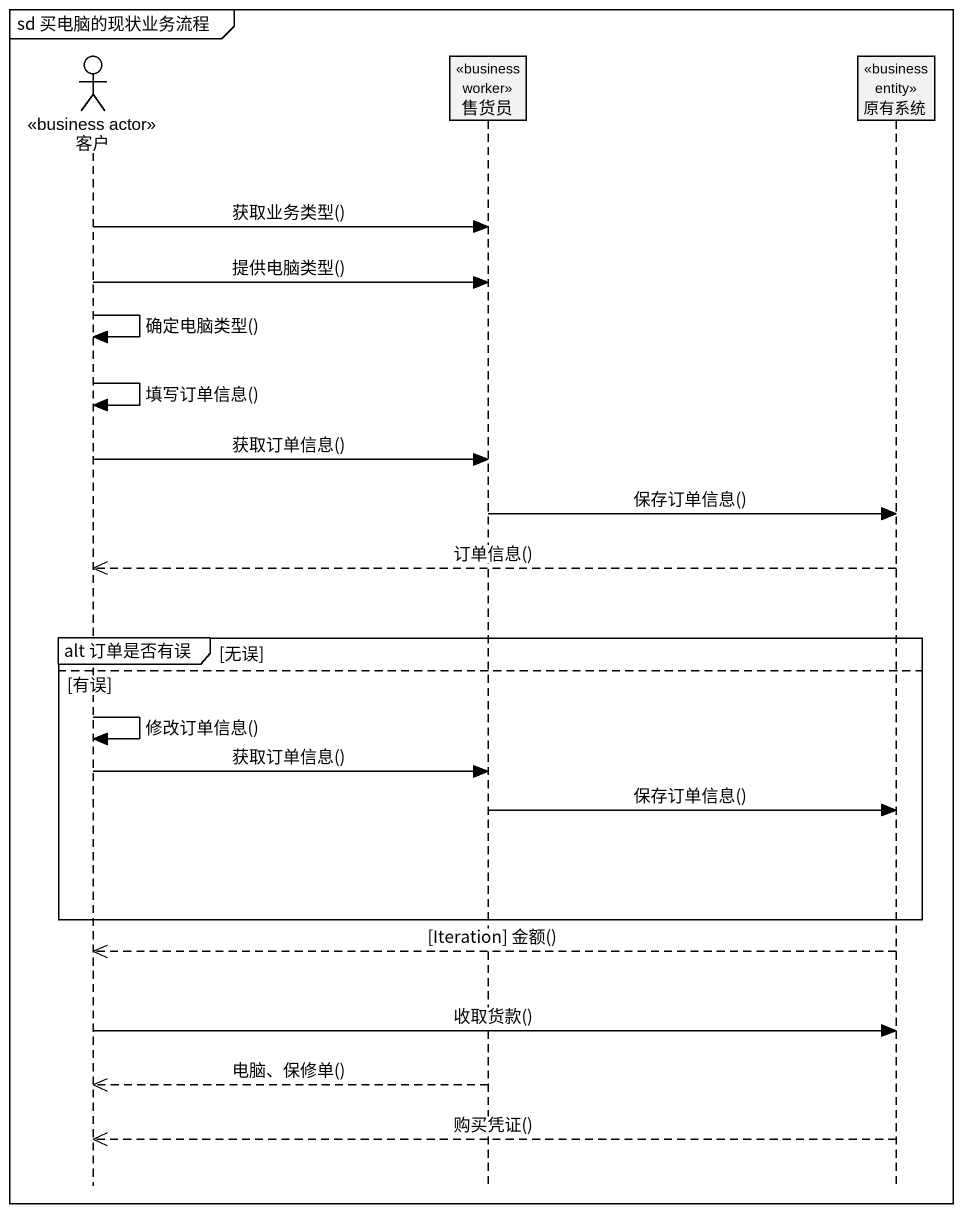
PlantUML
@startuml
mainframe sd 买电脑的现状业务流程
hide footbox
actor 客户 <<business actor>>
participant 售货员 <<business worker>>
participant 原有系统 <<business entity>>

客户 -> 售货员 : 获取业务类型()
客户 -> 售货员 : 提供电脑类型()
客户 -> 客户 : 确定电脑类型()
客户 -> 客户 : 填写订单信息()
客户 -> 售货员 : 获取订单信息()
售货员 -> 原有系统 : 保存订单信息()
原有系统 -->> 客户 : 订单信息()
group alt 订单是否有误 [无误]
else 有误
  客户 -> 客户 : 修改订单信息()
  客户 -> 售货员 : 获取订单信息()
  售货员 -> 原有系统 : 保存订单信息()
end
原有系统 -->> 客户 : [Iteration] 金额()
客户 -> 原有系统 : 收取货款()
售货员 -->> 客户 : 电脑、保修单()
原有系统 -->> 客户 : 购买凭证()
@enduml
